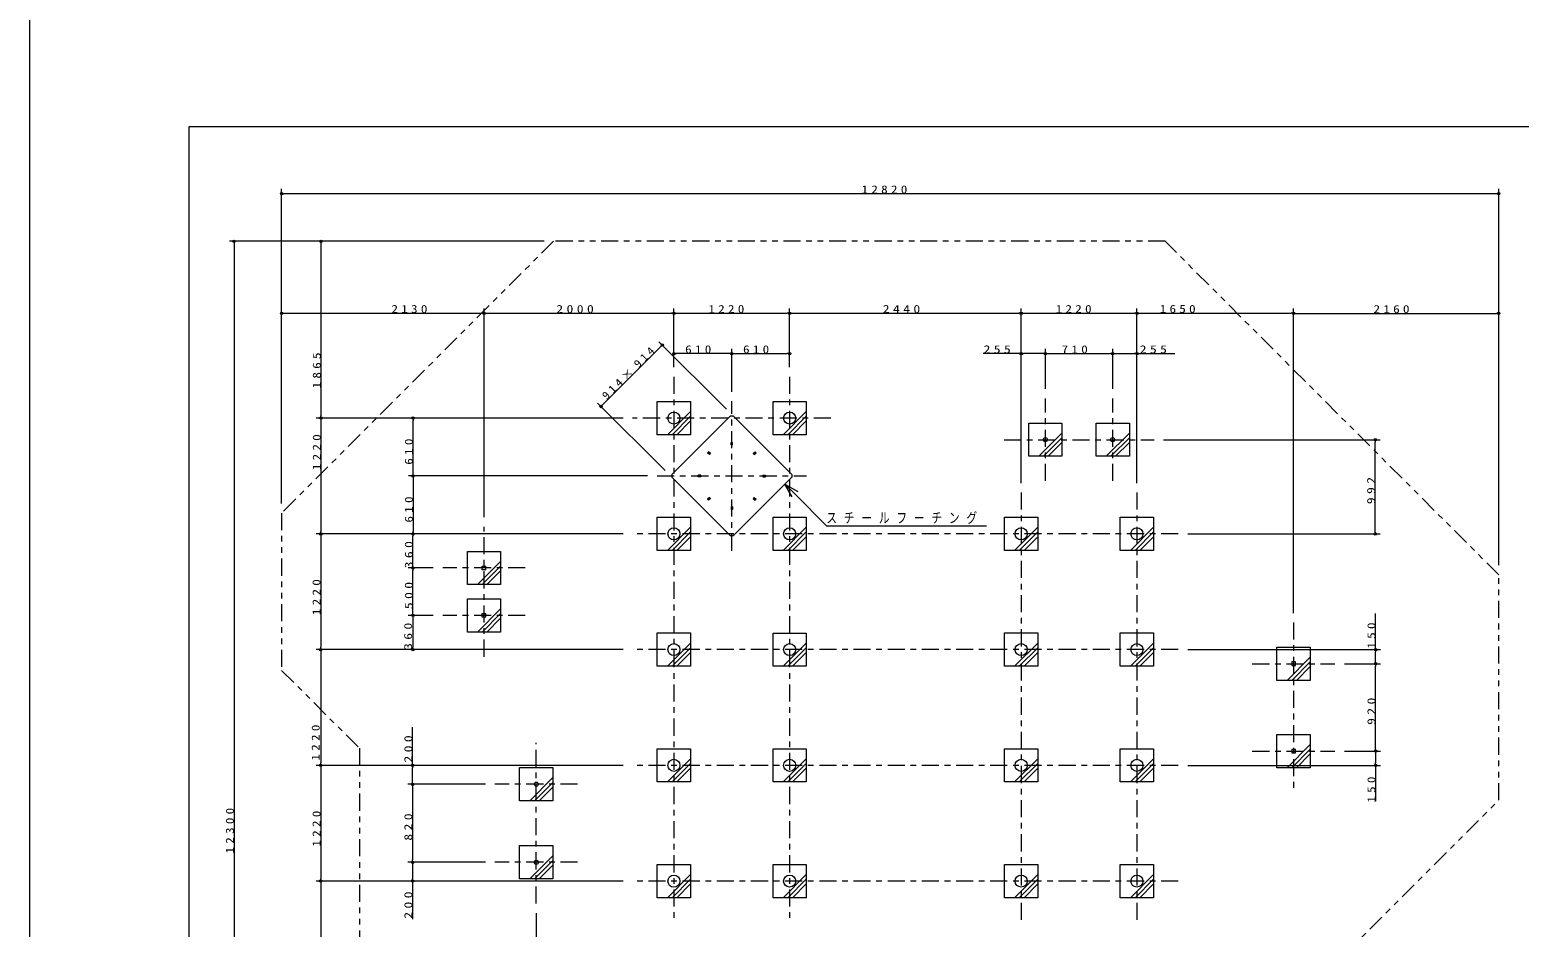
# Model space of a CAD drawing. Units: millimetres on the paper. Extents: x 0 to 420, y -594 to 297.
# Drawn here: x 0 to 261.5, y -462.6 to -305 of the extents above; entities that cross this region are included whole.
import ezdxf

# ---------------------------------------------------------------- set-up
doc = ezdxf.new("R2010")
doc.units = ezdxf.units.MM
doc.linetypes.add('USER2', pattern=[6, 3, -1, 1, -1])
doc.linetypes.add('USER3', pattern=[8, 3, -1, 1, -1, 1, -1])
for name, color, linetype, lineweight in [('0_2', 7, 'Continuous', 13), ('2D_DIMENSION', 7, 'Continuous', 13), ('2D_OUTLINE', 7, 'USER3', 13), ('FMT', 7, 'Continuous', 13), ('FOOTING', 7, 'Continuous', 13), ('FOOTING_C', 7, 'USER2', 13), ('FOOTING_H', 7, 'Continuous', 13)]:
    doc.layers.add(name, color=color, linetype=linetype, lineweight=lineweight)
doc.styles.add('ＭＳ ゴシック', font='')
doc.styles.get('ＭＳ ゴシック').set_extended_font_data('MS Gothic')

msp = doc.modelspace()

# ---------------------------------------------------------------- linework, layer by layer
at = {"layer": '0_2'}
msp.add_lwpolyline([(0, -297), (420, -297), (420, -594), (0, -594)], close=True, dxfattribs=at)
at = {"layer": '2D_DIMENSION'}
for p, q in [((44.207, -388.221), (44.207, -332.99)), ((44.207, -333.823), (44.624, -333.823)), ((257.45, -333.823), (44.624, -333.823)), ((257.867, -333.823), (257.45, -333.823)), ((257.867, -399.056), (257.867, -332.99)), ((90.272, -342.157), (35.041, -342.157)), ((35.874, -342.157), (35.874, -342.573)), ((90.272, -342.157), (50.287, -342.157)), ((51.12, -342.157), (51.12, -342.573)), ((35.874, -342.573), (35.874, -546.706)), ((51.12, -342.573), (51.12, -372.798)), ((44.207, -388.221), (44.207, -353.975)), ((44.207, -354.808), (44.624, -354.808)), ((44.624, -354.808), (79.32, -354.808)), ((79.736, -354.808), (79.32, -354.808)), ((79.736, -390.611), (79.736, -353.975)), ((79.736, -390.611), (79.736, -353.981)), ((79.736, -354.814), (80.153, -354.814)), ((80.153, -354.814), (112.653, -354.814)), ((113.07, -354.814), (112.653, -354.814)), ((113.07, -364.298), (113.07, -353.981)), ((113.07, -364.298), (113.07, -353.981)), ((113.07, -354.814), (113.486, -354.814)), ((113.486, -354.814), (132.973, -354.814)), ((133.39, -354.814), (132.973, -354.814)), ((133.39, -364.298), (133.39, -353.981)), ((133.39, -364.298), (133.39, -353.981)), ((133.39, -354.814), (133.806, -354.814)), ((133.806, -354.814), (173.613, -354.814)), ((174.03, -354.814), (173.613, -354.814)), ((174.03, -384.618), (174.03, -353.981)), ((174.03, -384.618), (174.03, -353.981)), ((174.03, -354.814), (174.446, -354.814)), ((174.446, -354.814), (193.933, -354.814)), ((194.35, -354.814), (193.933, -354.814)), ((194.35, -384.618), (194.35, -353.981)), ((194.35, -384.618), (194.35, -353.981)), ((194.35, -354.814), (194.766, -354.814)), ((194.766, -354.814), (221.433, -354.814)), ((221.85, -354.814), (221.433, -354.814)), ((221.85, -407.432), (221.85, -353.981)), ((221.85, -407.432), (221.85, -353.994)), ((221.85, -354.827), (222.266, -354.827)), ((222.266, -354.827), (257.45, -354.827)), ((257.867, -354.827), (257.45, -354.827)), ((257.867, -399.056), (257.867, -353.994)), ((100.555, -370.883), (110.738, -360.7)), ((122.287, -371.66), (110.443, -359.816)), ((111.032, -360.406), (110.738, -360.7)), ((113.07, -364.298), (113.07, -361.063)), ((113.07, -361.896), (113.486, -361.896)), ((122.813, -361.896), (113.486, -361.896)), ((123.23, -361.896), (122.813, -361.896)), ((123.23, -368.595), (123.23, -361.063)), ((123.23, -368.595), (123.23, -361.063)), ((123.23, -361.896), (123.646, -361.896)), ((123.646, -361.896), (132.973, -361.896)), ((133.39, -361.896), (132.973, -361.896)), ((133.39, -364.298), (133.39, -361.063)), ((174.03, -361.896), (167.351, -361.896)), ((174.03, -384.618), (174.03, -361.063)), ((174.03, -361.896), (174.446, -361.896)), ((177.856, -361.896), (174.446, -361.896)), ((178.273, -361.896), (177.856, -361.896)), ((178.273, -368.085), (178.273, -361.063)), ((178.273, -368.085), (178.273, -361.063)), ((178.273, -361.896), (178.69, -361.896)), ((178.69, -361.896), (189.69, -361.896)), ((190.106, -361.896), (189.69, -361.896)), ((190.106, -368.085), (190.106, -361.063)), ((190.106, -368.085), (190.106, -361.063)), ((190.106, -361.896), (190.523, -361.896)), ((190.523, -361.896), (193.933, -361.896)), ((194.35, -361.896), (193.933, -361.896)), ((194.35, -384.618), (194.35, -361.063)), ((194.35, -361.896), (201.028, -361.896)), ((111.515, -382.432), (99.671, -370.588)), ((100.261, -371.177), (100.555, -370.883)), ((104.153, -373.215), (50.283, -373.215)), ((104.153, -373.215), (50.287, -373.215)), ((51.117, -373.215), (51.117, -373.632)), ((51.117, -373.632), (51.117, -393.118)), ((51.12, -373.215), (51.12, -372.798)), ((104.153, -373.215), (66.452, -373.215)), ((67.285, -373.215), (67.285, -373.632)), ((67.285, -382.958), (67.285, -373.632)), ((199.023, -377.002), (237.032, -377.002)), ((236.199, -377.002), (236.199, -377.418)), ((236.199, -393.118), (236.199, -377.418)), ((108.45, -383.375), (66.452, -383.375)), ((108.45, -383.375), (66.452, -383.375)), ((67.285, -383.375), (67.285, -382.958)), ((67.285, -383.375), (67.285, -383.792)), ((67.285, -383.792), (67.285, -393.118)), ((132.571, -384.794), (134.33, -386.57)), ((132.571, -384.794), (134.806, -386.099)), ((133.854, -387.042), (132.571, -384.794)), ((134.33, -386.57), (139.859, -392.153)), ((139.859, -392.153), (167.929, -392.153)), ((104.153, -393.535), (50.246, -393.535)), ((104.153, -393.535), (50.283, -393.535)), ((51.079, -393.535), (51.079, -393.952)), ((51.079, -393.952), (51.079, -413.438)), ((51.117, -393.535), (51.117, -393.118)), ((104.153, -393.535), (66.435, -393.535)), ((104.153, -393.535), (66.452, -393.535)), ((67.269, -393.535), (67.269, -393.952)), ((67.269, -399.111), (67.269, -393.952)), ((67.285, -393.535), (67.285, -393.118)), ((203.266, -393.535), (237.032, -393.535)), ((236.199, -393.535), (236.199, -393.118)), ((70.82, -399.528), (66.435, -399.528)), ((70.82, -399.528), (66.435, -399.528)), ((67.269, -399.528), (67.269, -399.111)), ((67.269, -399.528), (67.269, -399.945)), ((67.269, -407.445), (67.269, -399.945)), ((70.82, -407.861), (66.435, -407.861)), ((70.82, -407.861), (66.435, -407.861)), ((67.269, -407.861), (67.269, -407.445)), ((67.269, -407.861), (67.269, -408.278)), ((236.257, -413.855), (236.257, -407.541)), ((67.269, -408.278), (67.269, -413.438)), ((104.153, -413.855), (50.245, -413.855)), ((104.153, -413.855), (50.246, -413.855)), ((51.078, -413.855), (51.078, -414.272)), ((51.078, -414.272), (51.078, -433.758)), ((51.079, -413.855), (51.079, -413.438)), ((104.153, -413.855), (66.435, -413.855)), ((67.269, -413.855), (67.269, -413.438)), ((203.266, -413.855), (237.09, -413.855)), ((236.257, -413.855), (236.257, -414.272)), ((236.257, -415.932), (236.257, -414.272)), ((230.766, -416.348), (237.09, -416.348)), ((230.766, -416.348), (237.09, -416.348)), ((236.257, -416.348), (236.257, -415.932)), ((236.257, -416.348), (236.257, -416.765)), ((236.257, -431.265), (236.257, -416.765)), ((67.192, -434.175), (67.192, -427.496)), ((236.257, -431.682), (236.257, -431.265)), ((51.078, -434.175), (51.078, -433.758)), ((230.766, -431.682), (237.09, -431.682)), ((230.766, -431.682), (237.09, -431.682)), ((236.257, -431.682), (236.257, -432.098)), ((236.257, -432.098), (236.257, -433.758)), ((236.257, -434.175), (236.257, -433.758)), ((104.153, -434.175), (50.243, -434.175)), ((104.153, -434.175), (50.245, -434.175)), ((51.077, -434.175), (51.077, -434.592)), ((51.077, -434.592), (51.077, -454.078)), ((104.153, -434.175), (66.359, -434.175)), ((67.192, -434.175), (67.192, -434.592)), ((67.192, -437.068), (67.192, -434.592)), ((203.266, -434.175), (237.09, -434.175)), ((236.257, -434.175), (236.257, -440.488)), ((79.986, -437.485), (66.359, -437.485)), ((79.986, -437.485), (66.359, -437.485)), ((67.192, -437.485), (67.192, -437.068)), ((67.192, -437.485), (67.192, -437.902)), ((67.192, -437.902), (67.192, -450.768)), ((79.986, -451.185), (66.359, -451.185)), ((79.986, -451.185), (66.359, -451.185)), ((67.192, -451.185), (67.192, -450.768)), ((67.192, -451.185), (67.192, -451.602)), ((67.192, -451.602), (67.192, -454.078)), ((104.153, -454.495), (50.243, -454.495)), ((104.153, -454.495), (50.243, -454.495)), ((51.077, -454.495), (51.077, -454.078)), ((51.077, -454.495), (51.077, -454.912)), ((51.077, -454.912), (51.077, -507.592)), ((104.153, -454.495), (66.359, -454.495)), ((67.192, -454.495), (67.192, -454.078)), ((67.192, -454.495), (67.192, -461.173)), ((88.903, -460.102), (88.903, -476.05))]:
    msp.add_line(p, q, dxfattribs=at)
for centre in [(44.207, -333.823), (257.867, -333.823), (35.874, -342.157), (51.12, -342.157), (44.207, -354.808), (79.736, -354.808), (79.736, -354.814), (113.07, -354.814), (113.07, -354.814), (133.39, -354.814), (133.39, -354.814), (174.03, -354.814), (174.03, -354.814), (194.35, -354.814), (194.35, -354.814), (221.85, -354.814), (221.85, -354.827), (257.867, -354.827), (111.032, -360.406), (113.07, -361.896), (123.23, -361.896), (123.23, -361.896), (133.39, -361.896), (174.03, -361.896), (178.273, -361.896), (178.273, -361.896), (190.106, -361.896), (190.106, -361.896), (194.35, -361.896), (100.261, -371.177), (51.117, -373.215), (51.12, -373.215), (67.285, -373.215), (236.199, -377.002), (67.285, -383.375), (67.285, -383.375), (51.079, -393.535), (51.117, -393.535), (67.269, -393.535), (67.285, -393.535), (236.199, -393.535), (67.269, -399.528), (67.269, -399.528), (67.269, -407.861), (67.269, -407.861), (51.078, -413.855), (51.079, -413.855), (67.269, -413.855), (236.257, -413.855), (236.257, -416.348), (236.257, -416.348), (51.077, -434.175), (51.078, -434.175), (67.192, -434.175), (236.257, -431.682), (236.257, -431.682), (236.257, -434.175), (67.192, -437.485), (67.192, -437.485), (67.192, -451.185), (67.192, -451.185), (51.077, -454.495), (51.077, -454.495), (67.192, -454.495)]:
    msp.add_circle(centre, 0.208, dxfattribs=at)
at = {"layer": '2D_OUTLINE'}
msp.add_lwpolyline([(257.867, -400.723), (199.3, -342.157), (91.938, -342.157), (44.207, -389.888), (44.207, -417.502), (57.85, -431.144), (57.85, -464.726), (85.605, -492.481), (85.605, -523.305), (109.423, -547.123), (137.037, -547.123), (156.563, -527.597), (156.563, -517.617), (188.627, -485.553), (212.616, -485.553), (257.867, -440.302)], close=True, dxfattribs=at)
at = {"layer": 'FMT'}
msp.add_lwpolyline([(28, -579), (28, -322), (403, -322), (403, -579)], close=True, dxfattribs=at)
at = {"layer": 'FOOTING'}
for p, q in [((122.994, -372.839), (112.694, -383.139)), ((122.994, -372.839), (123.465, -372.839)), ((133.766, -383.139), (123.465, -372.839)), ((123.105, -377.482), (123.355, -377.482)), ((123.105, -377.935), (123.105, -377.482)), ((123.105, -377.615), (123.355, -377.615)), ((123.105, -377.802), (123.355, -377.802)), ((123.105, -377.935), (123.355, -377.935)), ((123.355, -377.935), (123.355, -377.482)), ((118.974, -379.296), (119.151, -379.119)), ((119.295, -379.617), (118.974, -379.296)), ((119.068, -379.39), (119.245, -379.214)), ((119.471, -379.44), (119.151, -379.119)), ((119.2, -379.522), (119.377, -379.346)), ((119.295, -379.617), (119.471, -379.44)), ((126.988, -379.44), (127.309, -379.119)), ((126.988, -379.44), (127.165, -379.617)), ((127.082, -379.346), (127.259, -379.522)), ((127.165, -379.617), (127.485, -379.296)), ((127.214, -379.214), (127.391, -379.39)), ((127.309, -379.119), (127.485, -379.296)), ((112.694, -383.139), (112.694, -383.611)), ((122.994, -393.911), (112.694, -383.611)), ((117.79, -383.25), (117.336, -383.25)), ((117.336, -383.5), (117.336, -383.25)), ((117.79, -383.5), (117.336, -383.5)), ((117.47, -383.5), (117.47, -383.25)), ((117.656, -383.5), (117.656, -383.25)), ((117.79, -383.5), (117.79, -383.25)), ((133.766, -383.611), (123.465, -393.911)), ((128.67, -383.25), (128.67, -383.5)), ((128.67, -383.25), (129.123, -383.25)), ((128.67, -383.5), (129.123, -383.5)), ((128.803, -383.25), (128.803, -383.5)), ((128.99, -383.25), (128.99, -383.5)), ((129.123, -383.25), (129.123, -383.5)), ((133.766, -383.139), (133.766, -383.611)), ((119.295, -387.133), (118.974, -387.454)), ((119.151, -387.63), (118.974, -387.454)), ((119.245, -387.536), (119.068, -387.359)), ((119.471, -387.31), (119.151, -387.63)), ((119.377, -387.404), (119.2, -387.227)), ((119.471, -387.31), (119.295, -387.133)), ((123.355, -388.815), (123.105, -388.815)), ((123.105, -388.815), (123.105, -389.268)), ((123.355, -388.948), (123.105, -388.948)), ((123.355, -389.135), (123.105, -389.135)), ((123.355, -389.268), (123.105, -389.268)), ((123.355, -388.815), (123.355, -389.268)), ((127.165, -387.133), (126.988, -387.31)), ((126.988, -387.31), (127.309, -387.63)), ((127.259, -387.227), (127.082, -387.404)), ((127.165, -387.133), (127.485, -387.454)), ((127.391, -387.359), (127.214, -387.536)), ((127.485, -387.454), (127.309, -387.63)), ((123.465, -393.911), (122.994, -393.911)), ((79.42, -399.211), (80.053, -399.211)), ((79.42, -399.845), (79.42, -399.211)), ((80.053, -399.845), (79.42, -399.845)), ((80.053, -399.845), (80.053, -399.211)), ((79.42, -407.545), (80.053, -407.545)), ((79.42, -408.178), (79.42, -407.545)), ((80.053, -408.178), (80.053, -407.545)), ((80.053, -408.178), (79.42, -408.178))]:
    msp.add_line(p, q, dxfattribs=at)
for points in [[(110.153, -370.298), (115.986, -370.298), (115.986, -376.132), (110.153, -376.132)], [(130.473, -370.298), (136.306, -370.298), (136.306, -376.132), (130.473, -376.132)], [(175.356, -374.085), (181.19, -374.085), (181.19, -379.918), (175.356, -379.918)], [(187.19, -374.085), (193.023, -374.085), (193.023, -379.918), (187.19, -379.918)], [(110.153, -390.618), (115.986, -390.618), (115.986, -396.452), (110.153, -396.452)], [(130.473, -390.618), (136.306, -390.618), (136.306, -396.452), (130.473, -396.452)], [(171.113, -390.618), (176.946, -390.618), (176.946, -396.452), (171.113, -396.452)], [(191.433, -390.618), (197.266, -390.618), (197.266, -396.452), (191.433, -396.452)], [(76.82, -396.611), (82.653, -396.611), (82.653, -402.445), (76.82, -402.445)], [(76.82, -404.945), (82.653, -404.945), (82.653, -410.778), (76.82, -410.778)], [(110.153, -410.938), (115.986, -410.938), (115.986, -416.772), (110.153, -416.772)], [(130.473, -410.945), (136.306, -410.945), (136.306, -416.778), (130.473, -416.778)], [(171.113, -410.938), (176.946, -410.938), (176.946, -416.772), (171.113, -416.772)], [(191.433, -410.938), (197.266, -410.938), (197.266, -416.772), (191.433, -416.772)], [(218.933, -413.432), (224.766, -413.432), (224.766, -419.265), (218.933, -419.265)], [(221.533, -416.665), (222.166, -416.665), (222.166, -416.032), (221.533, -416.032)], [(218.933, -428.765), (224.766, -428.765), (224.766, -434.598), (218.933, -434.598)], [(110.153, -431.258), (115.986, -431.258), (115.986, -437.092), (110.153, -437.092)], [(130.473, -431.258), (136.306, -431.258), (136.306, -437.092), (130.473, -437.092)], [(171.113, -431.258), (176.946, -431.258), (176.946, -437.092), (171.113, -437.092)], [(191.433, -431.258), (197.266, -431.258), (197.266, -437.092), (191.433, -437.092)], [(221.533, -431.998), (222.166, -431.998), (222.166, -431.365), (221.533, -431.365)], [(85.986, -434.568), (91.82, -434.568), (91.82, -440.402), (85.986, -440.402)], [(85.986, -448.268), (91.82, -448.268), (91.82, -454.102), (85.986, -454.102)], [(110.153, -451.578), (115.986, -451.578), (115.986, -457.412), (110.153, -457.412)], [(130.473, -451.578), (136.306, -451.578), (136.306, -457.412), (130.473, -457.412)], [(171.113, -451.578), (176.946, -451.578), (176.946, -457.412), (171.113, -457.412)], [(191.433, -451.578), (197.266, -451.578), (197.266, -457.412), (191.433, -457.412)]]:
    msp.add_lwpolyline(points, close=True, dxfattribs=at)
for centre, radius in [((113.07, -373.215), 1.058), ((133.39, -373.215), 1.058), ((178.273, -377.002), 0.356), ((190.106, -377.002), 0.356), ((113.07, -393.535), 1.058), ((133.39, -393.535), 1.058), ((174.03, -393.535), 1.058), ((194.35, -393.535), 1.058), ((113.07, -413.855), 1.058), ((133.39, -413.855), 1.058), ((174.03, -413.855), 1.058), ((194.35, -413.855), 1.058), ((113.07, -434.175), 1.058), ((133.39, -434.175), 1.058), ((174.03, -434.175), 1.058), ((194.35, -434.175), 1.058), ((88.903, -437.485), 0.356), ((88.903, -451.185), 0.356), ((113.07, -454.508), 1.058), ((133.39, -454.495), 1.058), ((174.03, -454.495), 1.058), ((194.35, -454.495), 1.058)]:
    msp.add_circle(centre, radius, dxfattribs=at)
at = {"layer": 'FOOTING_C'}
for p, q in [((113.07, -365.965), (113.07, -461.758)), ((133.39, -365.965), (133.39, -461.758)), ((123.23, -396.488), (123.23, -370.262)), ((178.273, -384.252), (178.273, -369.752)), ((190.106, -384.252), (190.106, -369.752)), ((140.64, -373.215), (105.82, -373.215)), ((171.023, -377.002), (197.356, -377.002)), ((110.116, -383.375), (136.343, -383.375)), ((174.03, -386.285), (174.03, -461.758)), ((194.35, -386.285), (194.35, -461.758)), ((79.736, -415.111), (79.736, -392.278)), ((201.6, -393.535), (105.82, -393.535)), ((86.986, -399.528), (72.486, -399.528)), ((86.986, -407.861), (72.486, -407.861)), ((221.85, -409.098), (221.85, -438.932)), ((201.6, -413.855), (105.82, -413.855)), ((214.6, -416.348), (229.1, -416.348)), ((88.903, -458.435), (88.903, -430.235)), ((214.6, -431.682), (229.1, -431.682)), ((201.6, -434.175), (105.82, -434.175)), ((96.153, -437.485), (81.653, -437.485)), ((96.153, -451.185), (81.653, -451.185)), ((201.6, -454.495), (105.82, -454.495))]:
    msp.add_line(p, q, dxfattribs=at)
at = {"layer": 'FOOTING_H'}
for p, q in [((111.918, -376.132), (115.986, -372.063)), ((112.743, -376.132), (115.986, -372.888)), ((113.568, -376.132), (115.986, -373.713)), ((132.238, -376.132), (136.306, -372.063)), ((133.063, -376.132), (136.306, -372.888)), ((133.888, -376.132), (136.306, -373.713)), ((177.121, -379.918), (181.19, -375.85)), ((188.955, -379.918), (193.023, -375.85)), ((177.946, -379.918), (181.19, -376.675)), ((178.771, -379.918), (181.19, -377.5)), ((189.78, -379.918), (193.023, -376.675)), ((190.605, -379.918), (193.023, -377.5)), ((111.918, -396.452), (115.986, -392.383)), ((112.743, -396.452), (115.986, -393.208)), ((113.568, -396.452), (115.986, -394.033)), ((132.238, -396.452), (136.306, -392.383)), ((133.063, -396.452), (136.306, -393.208)), ((133.888, -396.452), (136.306, -394.033)), ((172.878, -396.452), (176.946, -392.383)), ((173.703, -396.452), (176.946, -393.208)), ((174.528, -396.452), (176.946, -394.033)), ((193.198, -396.452), (197.266, -392.383)), ((194.023, -396.452), (197.266, -393.208)), ((194.848, -396.452), (197.266, -394.033)), ((78.585, -402.445), (82.653, -398.376)), ((79.41, -402.445), (82.653, -399.201)), ((80.235, -402.445), (82.653, -400.026)), ((78.585, -410.778), (82.653, -406.71)), ((79.41, -410.778), (82.653, -407.535)), ((80.235, -410.778), (82.653, -408.36)), ((111.918, -416.772), (115.986, -412.703)), ((132.238, -416.778), (136.306, -412.71)), ((172.878, -416.772), (176.946, -412.703)), ((193.198, -416.772), (197.266, -412.703)), ((112.743, -416.772), (115.986, -413.528)), ((113.568, -416.772), (115.986, -414.353)), ((133.063, -416.778), (136.306, -413.535)), ((133.888, -416.778), (136.306, -414.36)), ((173.703, -416.772), (176.946, -413.528)), ((174.528, -416.772), (176.946, -414.353)), ((194.023, -416.772), (197.266, -413.528)), ((194.848, -416.772), (197.266, -414.353)), ((220.698, -419.265), (224.766, -415.197)), ((221.523, -419.265), (224.766, -416.022)), ((222.348, -419.265), (224.766, -416.847)), ((220.698, -434.598), (224.766, -430.53)), ((221.523, -434.598), (224.766, -431.355)), ((111.918, -437.092), (115.986, -433.023)), ((112.743, -437.092), (115.986, -433.848)), ((132.238, -437.092), (136.306, -433.023)), ((133.063, -437.092), (136.306, -433.848)), ((172.878, -437.092), (176.946, -433.023)), ((173.703, -437.092), (176.946, -433.848)), ((193.198, -437.092), (197.266, -433.023)), ((194.023, -437.092), (197.266, -433.848)), ((222.348, -434.598), (224.766, -432.18)), ((87.751, -440.402), (91.82, -436.333)), ((113.568, -437.092), (115.986, -434.673)), ((133.888, -437.092), (136.306, -434.673)), ((174.528, -437.092), (176.946, -434.673)), ((194.848, -437.092), (197.266, -434.673)), ((88.576, -440.402), (91.82, -437.158)), ((89.401, -440.402), (91.82, -437.983)), ((87.751, -454.102), (91.82, -450.033)), ((88.576, -454.102), (91.82, -450.858)), ((89.401, -454.102), (91.82, -451.683)), ((111.918, -457.412), (115.986, -453.343)), ((112.743, -457.412), (115.986, -454.168)), ((132.238, -457.412), (136.306, -453.343)), ((133.063, -457.412), (136.306, -454.168)), ((172.878, -457.412), (176.946, -453.343)), ((173.703, -457.412), (176.946, -454.168)), ((193.198, -457.412), (197.266, -453.343)), ((194.023, -457.412), (197.266, -454.168)), ((113.568, -457.412), (115.986, -454.993)), ((133.888, -457.412), (136.306, -454.993)), ((174.528, -457.412), (176.946, -454.993)), ((194.848, -457.412), (197.266, -454.993))]:
    msp.add_line(p, q, dxfattribs=at)

# ---------------------------------------------------------------- texts
at = {"layer": '2D_DIMENSION', "attachment_point": 7, "style": 'ＭＳ ゴシック'}
for s, insert, char_height in [('\\T1.5;\\W1.2;12820', (146.017, -333.795), 1.405), ('\\T1.5;\\W1.2;2130', (63.491, -354.78), 1.405), ('\\T1.5;\\W1.25;2000', (92.433, -354.787), 1.405), ('\\T1.5;\\W1.2;1220', (119.123, -354.787), 1.405), ('\\T1.5;\\W1.25;2440', (149.739, -354.787), 1.405), ('\\T1.5;\\W1.2;1220', (180.083, -354.787), 1.405), ('\\T1.5;\\W1.2;1650', (198.346, -354.769), 1.405), ('\\T1.5;\\W1.2;2160', (235.888, -354.8), 1.405), ('\\T1.5;\\W1.2;610', (115.047, -361.868), 1.405), ('\\T1.5;\\W1.2;610', (125.207, -361.868), 1.405), ('\\T1.5;\\W1.25;255', (167.425, -361.868), 1.405), ('\\T1.5;\\W1.2;710', (181.132, -361.868), 1.405), ('\\T1.5;\\W1.25;255', (194.84, -361.868), 1.405), ('\\T1.64;\\W0.75;スチールフーチング', (139.825, -391.807), 1.833)]:
    msp.add_mtext(s, dxfattribs=dict(at, insert=insert, char_height=char_height))
at = {"layer": '2D_DIMENSION', "char_height": 1.405, "attachment_point": 7, "style": 'ＭＳ ゴシック'}
for s, insert, rotation in [('\\T1.5;\\W1.1;914×914', (101.294, -370.104), 45), ('\\T1.5;\\W1.2;1865', (51.092, -368.001), 90), ('\\T1.5;\\W1.2;1220', (51.089, -382.359), 90), ('\\T1.5;\\W1.2;610', (67.257, -381.398), 90), ('\\T1.5;\\W1.25;992', (236.171, -388.326), 90), ('\\T1.5;\\W1.2;610', (67.257, -391.558), 90), ('\\T1.5;\\W1.25;360', (67.264, -399.589), 90), ('\\T1.5;\\W1.2;1220', (51.052, -407.802), 90), ('\\T1.5;\\W1.25;500', (67.241, -406.752), 90), ('\\T1.5;\\W1.25;360', (67.129, -413.916), 90), ('\\T1.5;\\W1.2;150', (236.229, -413.684), 90), ('\\T1.5;\\W1.25;920', (236.229, -427.072), 90), ('\\T1.5;\\W1.2;1220', (50.905, -433.337), 90), ('\\T1.5;\\W1.25;200', (67.165, -433.685), 90), ('\\T1.5;\\W1.2;150', (236.229, -440.734), 90), ('\\T1.5;\\W1.2;12300', (35.846, -449.66), 90), ('\\T1.5;\\W1.2;1220', (51.049, -448.442), 90), ('\\T1.5;\\W1.25;820', (67.165, -447.392), 90), ('\\T1.5;\\W1.25;200', (67.165, -461.1), 90)]:
    msp.add_mtext(s, dxfattribs=dict(at, insert=insert, rotation=rotation))

doc.saveas('drawing.dxf')
